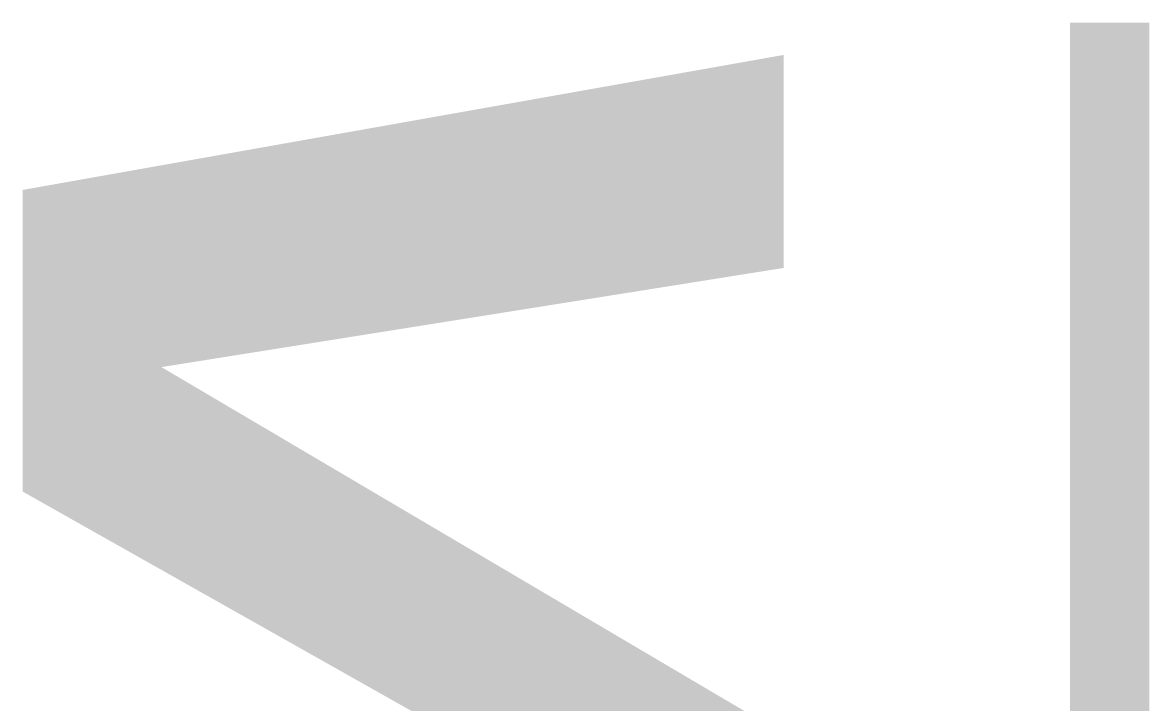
# Paper-space layout 'J1.0' of a CAD drawing. Extents: x -1.7 to 34.3, y -23.5 to 0.5.
# Drawn here: x 32.1597 to 32.3899, y -10.1673 to -10.028 of the extents above; entities that cross this region are included whole.
import ezdxf
from ezdxf.enums import TextEntityAlignment as Align

# ---------------------------------------------------------------- set-up
doc = ezdxf.new("R2010")
doc.units = 0
doc.header["$LTSCALE"] = 0.5
doc.header["$MEASUREMENT"] = 0
doc.layers.get('0').update_dxf_attribs({"linetype": 'CONTINUOUS'})
for name, color, linetype, lineweight in [('TITLE-ERECTION-NOTES-JOISTS', 40, 'CONTINUOUS', 18), ('TITLE-INFO-ATTRIB', 1, 'CONTINUOUS', 40), ('TITLE-LOGO', 40, 'CONTINUOUS', 20)]:
    doc.layers.add(name, color=color, linetype=linetype, lineweight=lineweight)
doc.styles.add('NOTES', font='romans.shx', dxfattribs={"width": 0.95})
doc.styles.add('TITLE-ATTRIB', font='SIMPLEX', dxfattribs={"width": 0.75})

# ---------------------------------------------------------------- blocks, each defined once
blk = doc.blocks.new('NMBS')
at = {"layer": 'TITLE-LOGO'}
blk.add_hatch(color=40, dxfattribs=at).paths.add_polyline_path([(1.12340255009127, 3.721924328188558), (1.123402550092946, 0.2225919086138901), (1.13960441564221, 0.2225919086172409), (1.139604415643886, 3.721924328188558)])
h = blk.add_hatch(color=254, dxfattribs=at)
h.paths.add_polyline_path([(0.9094012127325151, 1.332877980994603), (0.9094012127325151, 1.273425751534632), (1.064845578448772, 1.244561327358943), (1.064845578448772, 1.286780629480647), (0.9360484393342672, 1.306167341319723), (1.064845578450447, 1.380697829840585), (1.064845578450447, 1.419901656907602), (0.9377713475737508, 1.494863432595571), (1.064845578450447, 1.515111834988526), (1.064845578448772, 1.558624114837917), (0.9094012127333535, 1.531051784604132), (0.9094012127333535, 1.469445770646285), (1.030794312232143, 1.400946232232283)])
h.paths.add_polyline_path([(0.90940121273084, 1.665350013895678), (0.9094012127291649, 1.621443565859054), (1.064845578447934, 1.621443565857378), (1.064845578448772, 1.665350013899029)])
h.paths.add_polyline_path([(0.9094012127325151, 1.793026924576083), (0.9094012127333535, 1.748511548544611), (1.064845578447934, 1.748511548542936), (1.064845578448772, 1.910110786015739), (1.043446039594085, 1.916818715577128), (1.043446039594085, 1.793026924576083)])
h.paths.add_polyline_path([(0.90940121273084, 2.012507021448655), (0.9094012127325151, 1.967991645415508), (1.064845578448772, 1.967991645417183), (1.064845578448772, 2.12959088288831), (1.043446039594085, 2.1362988124497), (1.043446039594085, 2.012507021448655)])
h.paths.add_polyline_path([(0.930209263805418, 2.233939271961186), (0.9302092638045805, 2.358430676977816), (0.9093910042636288, 2.365835016482944), (0.9093910042636288, 2.189048040825201), (1.064834731949794, 2.189048040825201), (1.064834731949794, 2.370463169197784), (1.043091329855383, 2.370463169197784), (1.043091329856221, 2.233939271961186), (0.9954401081204187, 2.233939271961186), (0.9954401081204187, 2.338992964201203), (0.9736967060260069, 2.338992964201203), (0.9736967060260069, 2.233939271962862)])
h.paths.add_polyline_path([(0.9442559338558336, 2.466602920293764), (1.064845578448772, 2.596098660884564), (1.064845578450447, 2.642521245348247), (0.9094012127325151, 2.642521245346571), (0.9094012127325151, 2.598541443135143), (1.028113948297563, 2.604242741375087), (0.9094012127325151, 2.477190666824001), (0.90940121273084, 2.425880750276284), (1.064845578447934, 2.42588075027754), (1.064845578450447, 2.473118184681659)])
h.paths.add_polyline_path([(0.9442559338541585, 2.760210499642128), (1.064845578450447, 2.889706240234603), (1.064845578448772, 2.93612882469661), (0.90940121273084, 2.936128824698286), (0.9094012127291649, 2.892149022486439), (1.028113948297563, 2.897850320723451), (0.9094012127325151, 2.770798246167338), (0.9094012127325151, 2.719488329624647), (1.064845578448772, 2.719488329625904), (1.064845578452123, 2.766725764030022)])
h.paths.add_polyline_path([(0.9094012127291649, 3.059657247712991), (0.9094012127325151, 3.015750799671759), (1.064845578447934, 3.015750799675109), (1.064845578448772, 3.059657247714666)])
edge = h.paths.add_edge_path()
edge.add_line((0.9094012127325151, 3.181297905570997), (0.9094012127325151, 3.13787842316857))
edge.add_line((0.9094012127325151, 3.13787842316857), (1.01554926235708, 3.13787842316857))
edge.add_spline(control_points=[(1.015549262363363, 3.13787842316857), (1.018130703172029, 3.138096077476008), (1.02375235836752, 3.138570067608286), (1.032109417955113, 3.141169986516149), (1.040275410825832, 3.146538505090325), (1.047761129673378, 3.153762134319589), (1.053177726804785, 3.163900753738429), (1.057183198963141, 3.173767689797347), (1.061082275037329, 3.184246866320244), (1.063031715969393, 3.194462288885292), (1.064371098783346, 3.204170553931034), (1.064705539724776, 3.209862184490188), (1.064845578448772, 3.212245411428785)], knot_values=[0, 0, 0, 0, 0.002218214169516099, 0.004830649288192958, 0.007393965495463002, 0.01053847353566816, 0.01363314476390152, 0.01715316167815668, 0.01968257796667749, 0.02319569822812446, 0.02603521360288432, 0.02808067428772842, 0.02808067428772842, 0.02808067428772842, 0.02808067428772842], degree=3, periodic=0)
edge.add_line((1.064845578448772, 3.212245411414544), (1.064845578448772, 3.279603983160559))
edge.add_spline(control_points=[(1.064845578448772, 3.279603983166842), (1.064705539724776, 3.281987210105439), (1.064371098783346, 3.287678840664173), (1.063031715969393, 3.297387105710334), (1.061082275037329, 3.307602528274964), (1.057183198963141, 3.31808170479828), (1.053177726804785, 3.327948640857198), (1.047761129673378, 3.338087260276038), (1.040275410825832, 3.345310889505301), (1.032109417955113, 3.350679408079059), (1.02484729079809, 3.352938688572753), (1.020378954243918, 3.353513957259549), (1.018928557601117, 3.353664297765591)], knot_values=[0.0009687489387034988, 0.0009687489387034988, 0.0009687489387034988, 0.0009687489387034988, 0.003014209623547603, 0.005853724998307462, 0.009366845259754432, 0.01189626154827524, 0.0154162784625304, 0.01851094969076376, 0.02165545773096892, 0.02421877393823896, 0.02683120905691582, 0.02808067428772842, 0.02808067428772842, 0.02808067428772842, 0.02808067428772842], degree=3, periodic=0)
edge.add_line((1.018928556842995, 3.353664297964546), (0.9094012127320966, 3.353664297964546))
edge.add_line((0.9094012127325151, 3.353664297964546), (0.9094012127325151, 3.310244815562119))
edge.add_line((0.9094012127325151, 3.310244815562119), (1.017015526398038, 3.310244815562119))
edge.add_spline(control_points=[(1.017015526394269, 3.310244815562119), (1.018442530536902, 3.31010603908372), (1.021691828125246, 3.309790044150285), (1.026721445325425, 3.308367452612738), (1.031527774935216, 3.30500574932607), (1.036218779650075, 3.30023461620203), (1.041148856135914, 3.293205036747395), (1.04428415277856, 3.28300893142396), (1.04711808498885, 3.270467238341217), (1.046817564653515, 3.256065433755082), (1.047016879727193, 3.242347648287457), (1.046636280333942, 3.228731138617046), (1.045737160613293, 3.217896523694525), (1.044028424266442, 3.207080673453679), (1.040644130380614, 3.198524888565694), (1.035585591895092, 3.19092875750731), (1.030712222159869, 3.184804852227133), (1.022614168257266, 3.181708172266913), (1.016739663833, 3.181458681946256), (1.012954019826089, 3.181297905570997)], knot_values=[0, 0, 0, 0, 0.001229183759129622, 0.002798859300389589, 0.00441338270601347, 0.006189695022869361, 0.008526637788865886, 0.01168657055656138, 0.01525008782542772, 0.01951112799347414, 0.02396104888464304, 0.0270268415016423, 0.0311797145593763, 0.03327327208746666, 0.03639725339410627, 0.03894687260288264, 0.04113596913621417, 0.04292240116612962, 0.04615995387019835, 0.04615995387019835, 0.04615995387019835, 0.04615995387019835], degree=3, periodic=0)
edge.add_line((1.012954019827764, 3.181297905570997), (0.9094012127325155, 3.181297905570997))
h.paths.add_polyline_path([(0.9360484393325912, 3.462846236055453), (1.064845578450447, 3.537376724581341), (1.064845578450447, 3.576580551645006), (0.9377713475737508, 3.651542327331301), (1.064845578450447, 3.671790729727606), (1.064845578448772, 3.715303009576997), (0.9094012127333535, 3.687730679343213), (0.9094012127333535, 3.626124665384109), (1.030794312230468, 3.557625126973039), (0.9094012127333535, 3.489556875732009), (0.9094012127333535, 3.430104646273713), (1.064845578450447, 3.401240222096348), (1.064845578448772, 3.443459524219727)])
blk = doc.blocks.new('nmbs-d-title')
at = {"layer": 'TITLE-LOGO'}
blk.add_blockref('NMBS', (31.25, -13.75), dxfattribs=at)
at = {"layer": 'TITLE-ERECTION-NOTES-JOISTS', "style": 'NOTES', "width": 0.95}
blk.add_attdef('PAINT', text='', height=0.07812499999999986, dxfattribs=at).set_placement((26.34581930746428, -18.51154145012962), align=Align.BOTTOM_CENTER)
at = {"layer": 'TITLE-INFO-ATTRIB', "style": 'TITLE-ATTRIB', "width": 0.875, "flags": 8}
for tag, height, p in [('CHKR', 0.1875, (33.53125, -14.78112646600015)), ('DTLR', 0.1875, (33.53125, -16.28112646600015)), ('PONO', 0.1875, (33.53124999999999, -19.70046153322726)), ('JOBLOCATION', 0.1875, (32.36458333333333, -20.70046153322727)), ('CUSTOMER', 0.1875, (32.94791666666666, -20.70046153322727)), ('JOB', 0.25, (31.74999999999998, -20.70046153322727))]:
    blk.add_attdef(tag, text='', height=height, rotation=90, dxfattribs=at).set_placement(p, align=Align.MIDDLE_LEFT)
for tag, height, p in [('FILENO', 0.1875, (32.8125, -22.12766840056044)), ('DRAWING', 0.3125, (32.49999999999999, -22.94016840056043))]:
    blk.add_attdef(tag, text='', height=height, dxfattribs=at).set_placement(p, align=Align.BOTTOM_CENTER)

psp = doc.layouts.new('J1.0')

# ---------------------------------------------------------------- block references
psp.add_blockref('nmbs-d-title', (0.0002931935161463173, 9.904617211908828e-05))

doc.saveas('drawing.dxf')
